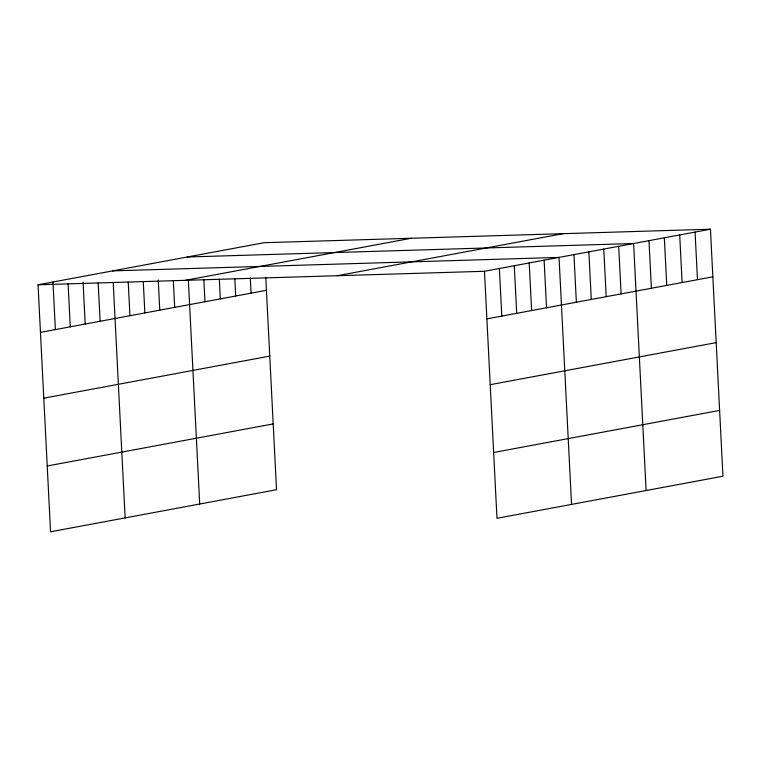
<?xml version="1.0" encoding="UTF-8"?>
<svg xmlns="http://www.w3.org/2000/svg" width="761" height="761" viewBox="0 0 761 761"><rect width="100%" height="100%" fill="white"/><g stroke="black" fill="none" stroke-linecap="round" stroke-linejoin="round"><path stroke-width="1.14" d="M265.779 277.537L276.528 489.723L50.559 531.787L38.05 284.776L264.019 242.711L710.441 229.213L722.95 476.224L496.981 518.289L484.472 271.277L710.441 229.213M185.37 280.324L411.34 238.26M337.152 275.729L563.121 233.665M40.457 332.376L266.436 290.302M43.796 398.174L269.765 356.11M486.878 318.878L712.848 276.814M47.23 465.979L273.199 423.915M490.208 384.685L716.177 342.621M493.651 452.491L719.621 410.417M187.187 257.009L633.609 243.52L646.118 490.531M112.618 270.887L559.04 257.399L571.549 504.41M38.05 284.776L484.472 271.277M695.069 232.076L697.485 279.677M679.706 234.94L682.113 282.54M664.343 237.793L666.75 285.394M648.971 240.657L651.387 288.257M618.693 246.298L621.109 293.898M603.777 249.075L606.194 296.666M588.862 251.843L591.278 299.444M573.956 254.621L576.362 302.222M544.125 260.176L546.531 307.777M529.209 262.954L531.625 310.555M514.293 265.732L516.709 313.332M499.378 268.509L501.794 316.1M250.302 278.079L251.063 293.166M234.816 278.612L235.701 296.029M219.33 279.154L220.329 298.892M203.853 279.687L204.966 301.746M188.367 280.229L199.705 504.02M173.337 280.685L174.688 307.387M158.24 279.972L159.772 310.165M143.268 281.589L144.856 312.942M128.238 282.046L129.941 315.71M113.208 282.502L125.137 517.899M98.179 282.959L100.119 321.266M83.082 282.245L85.203 324.043M68.109 283.863L70.288 326.821M52.966 281.998L55.372 329.599"/></g></svg>
